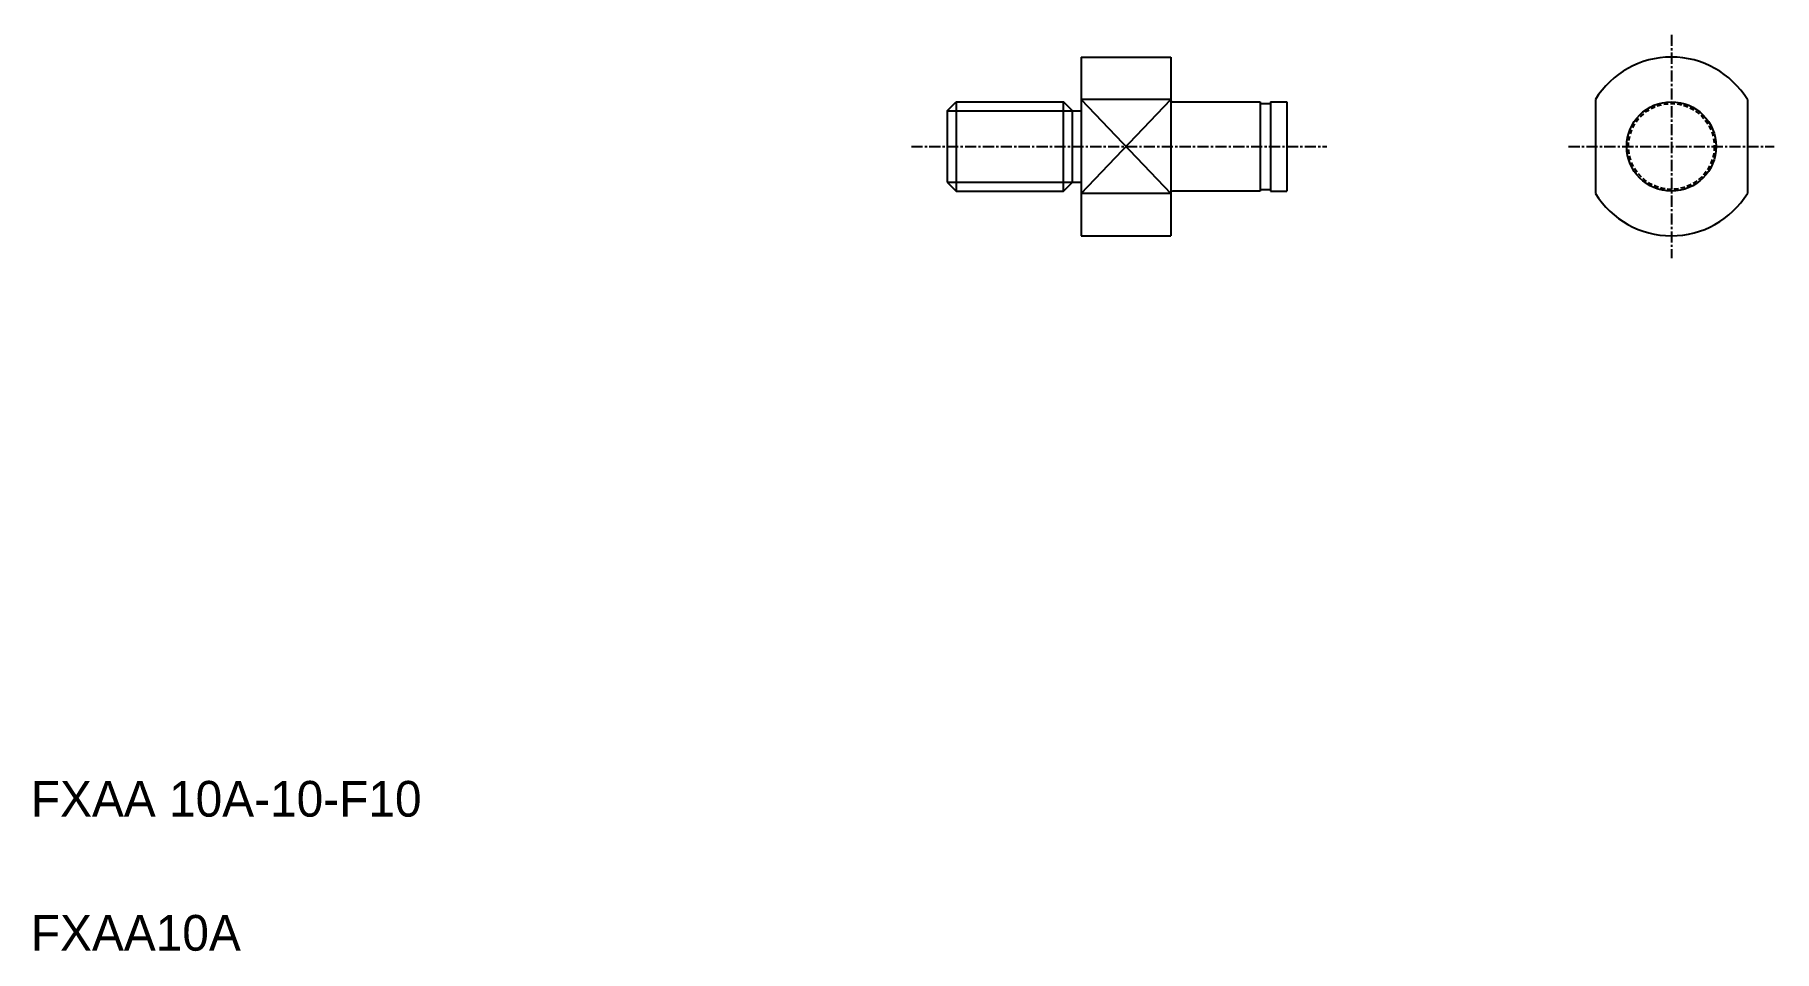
# Model space of a CAD drawing. Extents: x -55 to 140, y 94 to 197.
import ezdxf

# ---------------------------------------------------------------- set-up
doc = ezdxf.new("R2010")
doc.units = 0
doc.linetypes.add('CENTER', pattern=[2, 1.25, -0.25, 0.25, -0.25])
doc.linetypes.add('DASHED', pattern=[0.75, 0.5, -0.25])
doc.layers.get('0').update_dxf_attribs({"linetype": 'CONTINUOUS'})
doc.layers.add('CENTER', color=1, linetype='CENTER')

msp = doc.modelspace()

# ---------------------------------------------------------------- linework, layer by layer
at = {"color": 7, "linetype": 'CONTINUOUS'}
for p, q in [((62.28, 194.2), (62.28, 174.2)), ((62.28, 194.2), (72.28, 194.2)), ((72.28, 194.2), (72.28, 174.2)), ((47.28, 188.2), (48.28, 189.2)), ((48.28, 189.2), (60.28, 189.2)), ((48.28, 189.2), (48.28, 179.2)), ((60.28, 179.2), (60.28, 189.2)), ((61.28, 188.2), (60.28, 189.2)), ((72.28, 189.47), (62.28, 189.47)), ((72.48, 189.2), (82.28, 189.2)), ((74.93, 189.2), (74.93, 189.2)), ((77.38, 189.2), (77.38, 189.2)), ((82.28, 189.2), (82.28, 179.2)), ((82.28, 189), (83.43, 189)), ((83.43, 189.2), (83.43, 179.2)), ((83.43, 189.2), (85.28, 189.2)), ((85.28, 189.2), (85.28, 179.2)), ((119.78, 189.47), (119.78, 178.93)), ((136.78, 189.47), (136.78, 178.93)), ((47.28, 188.2), (47.28, 180.2)), ((61.28, 180.2), (61.28, 188.2)), ((61.28, 188.2), (62.28, 188.2)), ((47.28, 180.2), (48.28, 179.2)), ((48.28, 179.2), (60.28, 179.2)), ((60.28, 179.2), (61.28, 180.2)), ((61.28, 180.2), (62.28, 180.2)), ((82.28, 179.2), (72.48, 179.2)), ((82.28, 179.4), (83.43, 179.4)), ((83.43, 179.2), (85.28, 179.2)), ((72.28, 178.93), (62.28, 178.93)), ((62.28, 174.2), (72.28, 174.2))]:
    msp.add_line(p, q, dxfattribs=at)
at = {"color": 3, "linetype": 'CONTINUOUS'}
for p, q in [((62.28, 178.93), (72.28, 189.47)), ((62.28, 189.47), (72.28, 178.93)), ((47.28, 188.2), (61.28, 188.2)), ((47.28, 180.2), (61.28, 180.2))]:
    msp.add_line(p, q, dxfattribs=at)
at = {"color": 7, "linetype": 'CONTINUOUS'}
msp.add_circle((128.28, 184.2), 5, dxfattribs=at)
at = {"color": 3, "linetype": 'DASHED'}
msp.add_circle((128.28, 184.2), 4.8, dxfattribs=at)
at = {"color": 7, "linetype": 'CONTINUOUS'}
for centre, radius, start, end in [((128.28, 184.2), 10, 31.7883, 148.2117), ((72.48, 189.4), 0.2, 180, 270), ((72.48, 179), 0.2, 90, 180), ((128.28, 184.2), 10, 211.7883, 328.2117)]:
    msp.add_arc(centre, radius, start, end, dxfattribs=at)
at = {"layer": 'CENTER', "color": 1, "linetype": 'CENTER'}
for p, q in [((128.28, 196.7), (128.28, 171.7)), ((43.27, 184.2), (89.74, 184.2)), ((116.78, 184.2), (139.78, 184.2))]:
    msp.add_line(p, q, dxfattribs=at)

# ---------------------------------------------------------------- texts
at = {"color": 7, "linetype": 'CONTINUOUS'}
for s, p in [('FXAA 10A-10-F10', (-55.22, 109.2)), ('FXAA10A', (-55.22, 94.2))]:
    msp.add_text(s, height=4, dxfattribs=at).set_placement(p)

doc.saveas('drawing.dxf')
